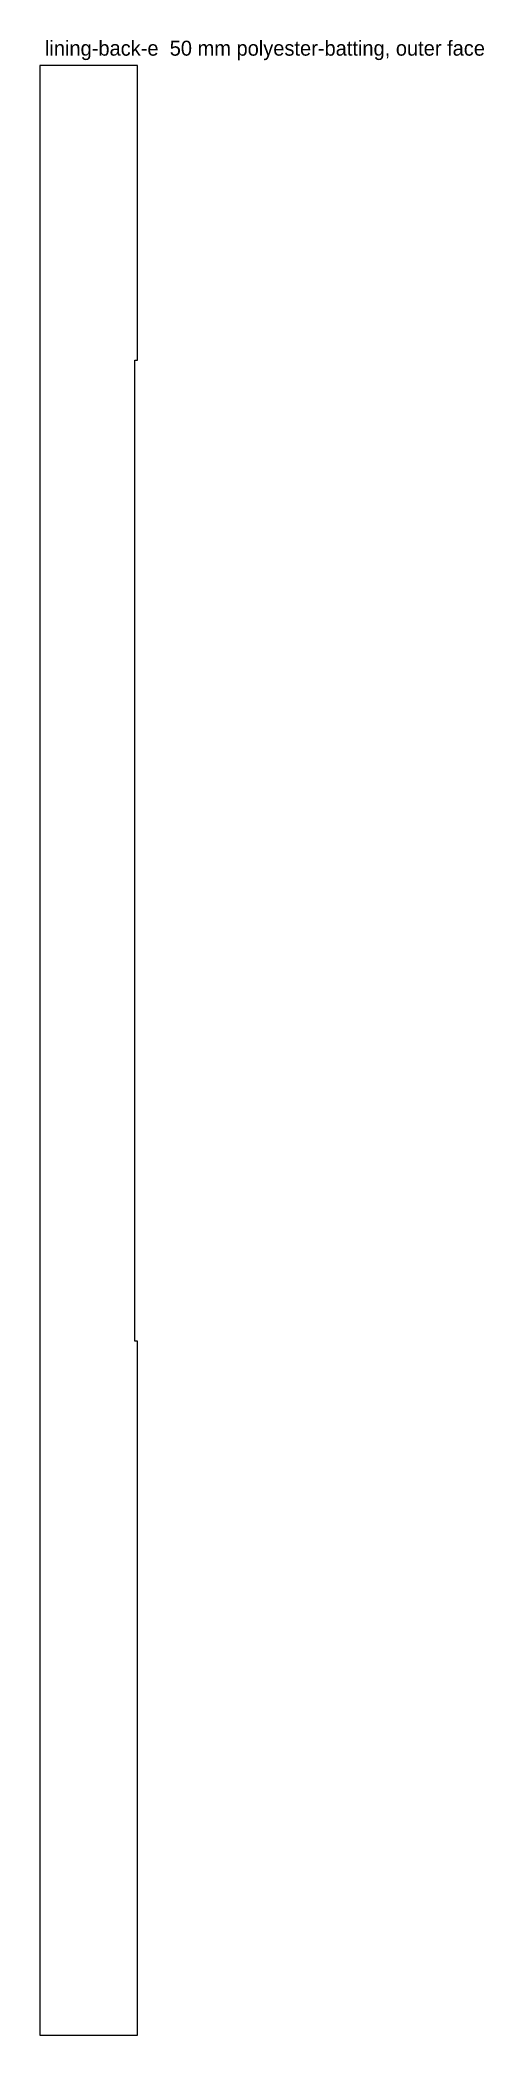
# Model space of a CAD drawing. Header units: millimetres. Extents: x 0 to 178, y 0 to 799.
import ezdxf

# ---------------------------------------------------------------- set-up
doc = ezdxf.new("R2010")
doc.units = ezdxf.units.MM
doc.layers.add('CUT_OUTSIDE', color=1, linetype='Continuous')
doc.layers.add('NOTES', color=7, linetype='Continuous')

msp = doc.modelspace()

# ---------------------------------------------------------------- linework, layer by layer
at = {"layer": 'CUT_OUTSIDE'}
msp.add_lwpolyline([(0, 0), (39, 0), (39, 278), (38, 278), (38, 671), (39, 671), (39, 789), (0, 789), (0, 0)], close=True, dxfattribs=at)

# ---------------------------------------------------------------- texts
at = {"layer": 'NOTES'}
msp.add_text('lining-back-e  50 mm polyester-batting, outer face', height=6, dxfattribs=at).set_placement((2, 793))

doc.saveas('drawing.dxf')
